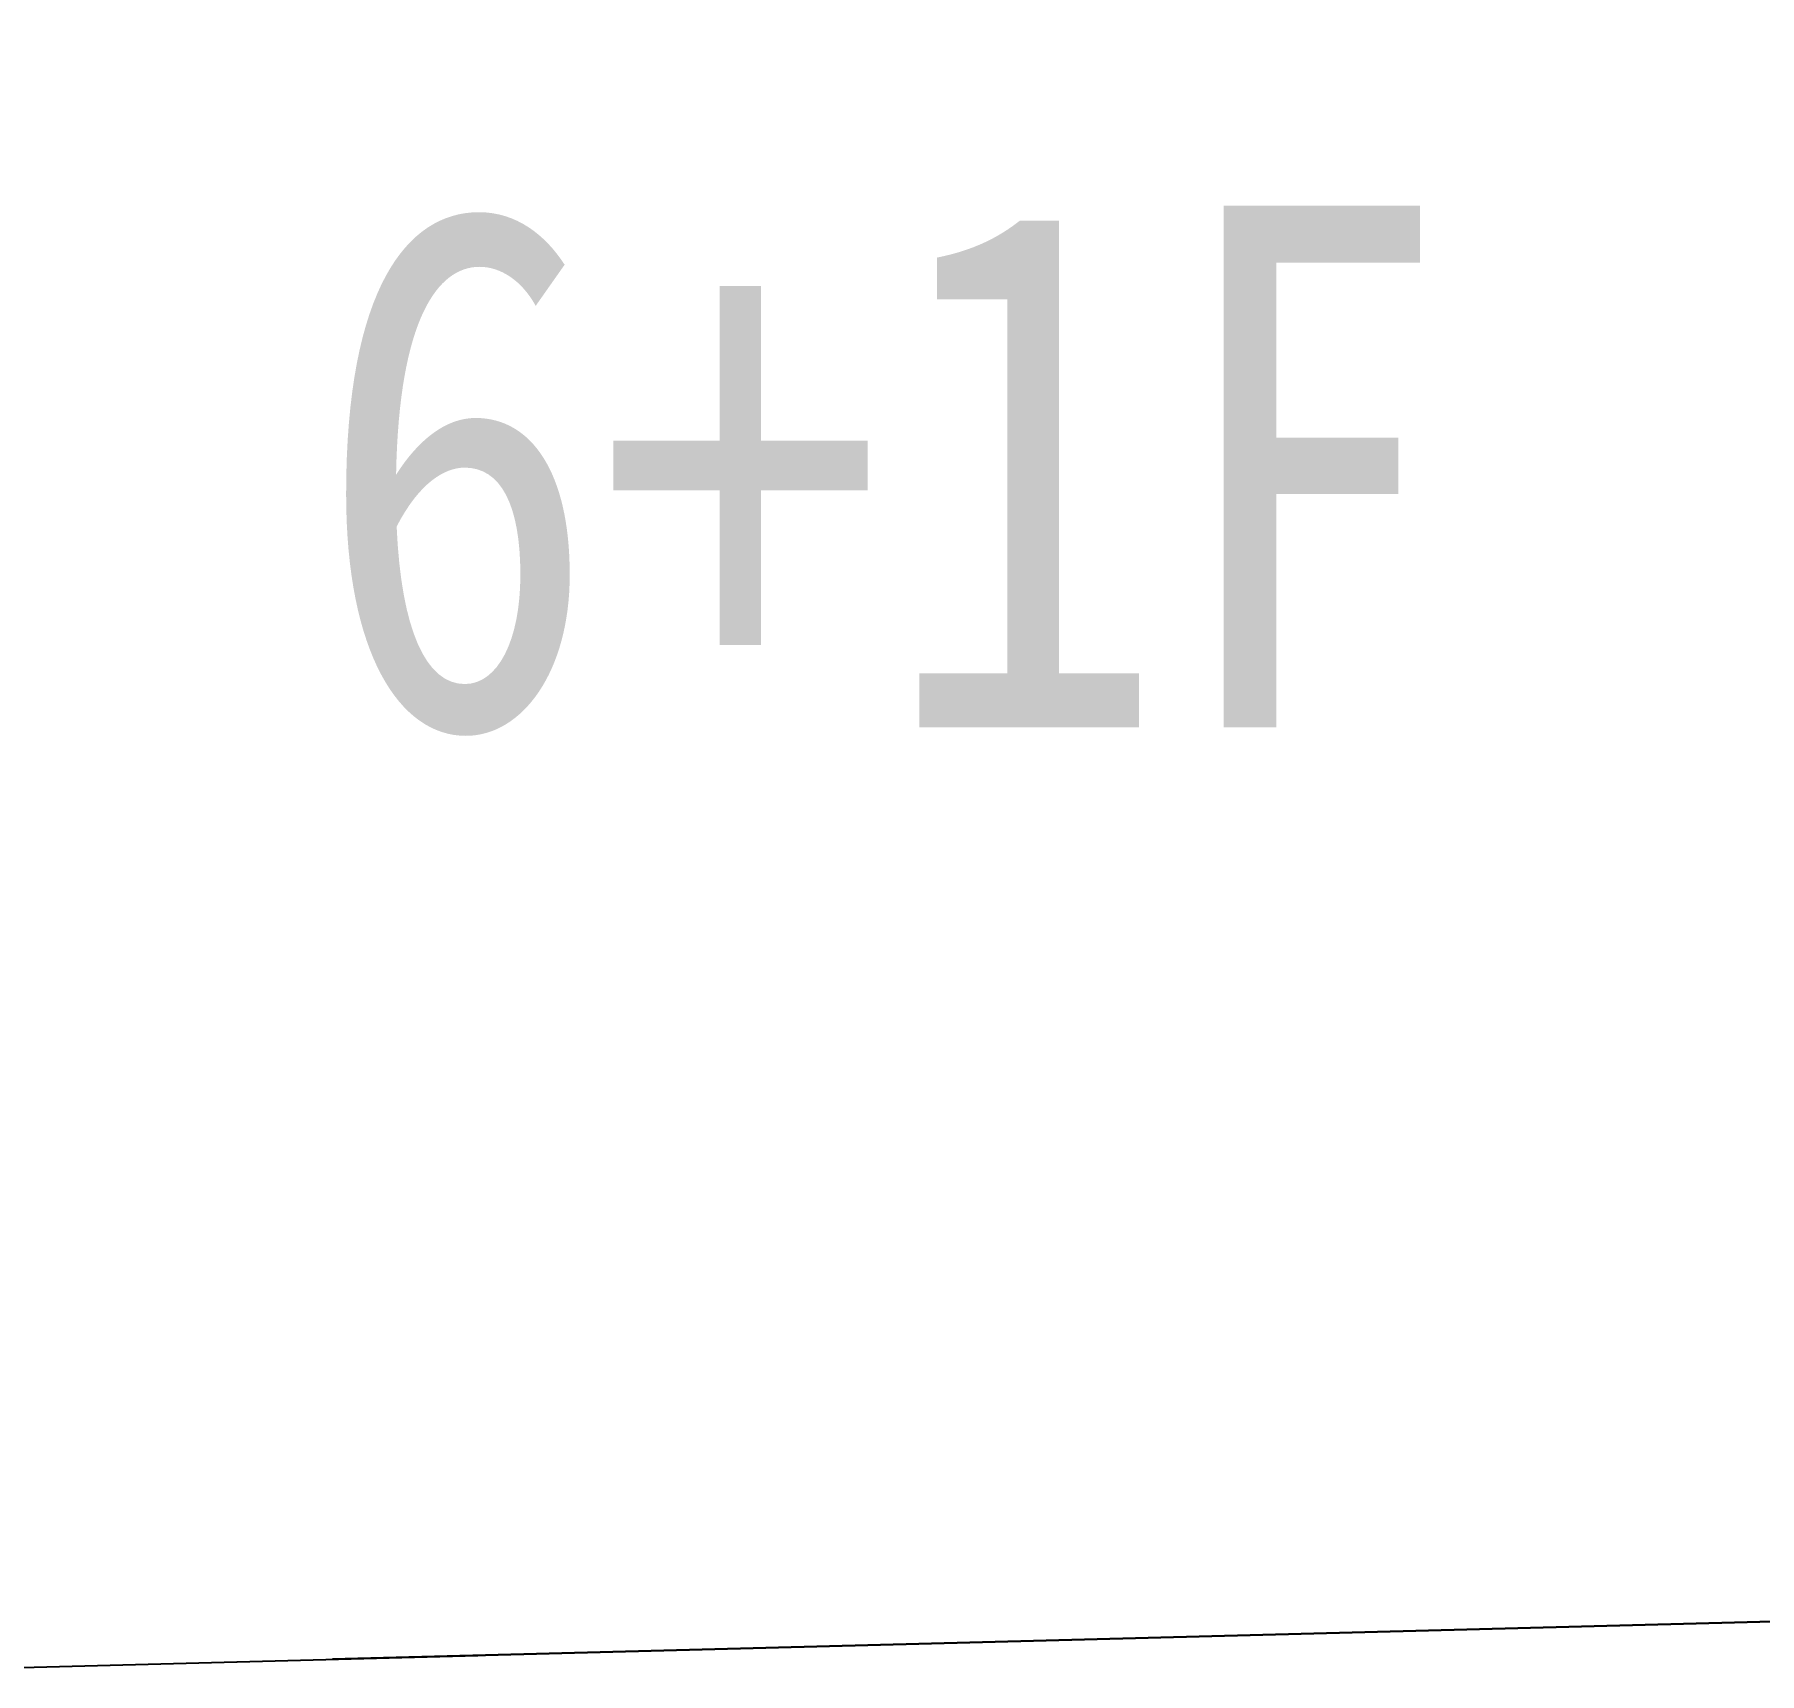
# Model space of a CAD drawing. Extents: x 302512 to 1034855, y -184136 to 410364.
# Drawn here: x 531572 to 539760, y -35322 to -27544 of the extents above; entities that cross this region are included whole.
import ezdxf

# ---------------------------------------------------------------- set-up
doc = ezdxf.new("R2010")
doc.units = 0
doc.header["$MEASUREMENT"] = 0
for name, color, linetype in [('TREE', 3, 'Continuous'), ('WALL', 4, 'Continuous'), ('WZ', 2, 'Continuous'), ('环境', 8, 'Continuous')]:
    doc.layers.add(name, color=color, linetype=linetype)
doc.styles.add('-黑体', font='', dxfattribs={"width": 0.8})
doc.styles.get('-黑体').set_extended_font_data('黑体')

# ---------------------------------------------------------------- blocks, each defined once
blk = doc.blocks.new('A$C7F351EC2')
at = {"layer": 'WZ'}
for p, q in [((18964.75582057238, 13633.50010154396), (11067.46295320988, 13426.70220991224)), ((11067.46295320988, 13426.70220991224), (18284.99864500761, 13615.70003347099)), ((8488.337249279022, 13359.16542651504), (11757.84324502945, 13444.78045409173))]:
    blk.add_line(p, q, dxfattribs=at)

msp = doc.modelspace()

# ---------------------------------------------------------------- hatches: boundary and pattern name
at = {"layer": '环境'}
h = msp.add_hatch(dxfattribs=at)
h.set_pattern_fill('ANGLE,_O', color=256, scale=3000)
h.set_pattern_definition([(0, (-609984.0939585507, -119640.7769003473), (0, 825.0000000000001), [600, -225]), (90, (-609984.0939585507, -119640.7769003473), (-825.0000000000001, 5.051501209517306e-14), [600, -225])])
edge = h.paths.add_edge_path()
edge.add_arc((456452.5202698254, -20483.03600952902), 5999.999999882882, 82.90610739022549, 136.7172286932041, ccw=False)
edge.add_arc((529230.5564035431, 564349.7677956127), 583343.7460008563, 262.9064421242585, 271.3139044814773)
edge.add_arc((556282.2267406606, -32330.84227312566), 19209.61674449953, 135.390996447, 143.8505578282533)
edge.add_arc((523139.7908070374, 498264.9605886798), 519563.4119421407, 267.02239156334633, 271.9446668256243, ccw=False)
edge.add_line((496150.7153754483, -20596.9948833962), (452084.6465785343, -16369.43911441136))
edge = h.paths.add_edge_path()
edge.add_arc((557649.2972619648, -28887.4074915247), 12195.37604413375, 122.3331244259789, 138.4177400750413, ccw=False)
edge.add_line((551126.7109780756, -18582.89076209709), (563157.0100887832, -18006.58508349324))
edge.add_arc((576761.7066860453, 6333.997658741195), 27884.61471376488, 240.7978392002225, 252.5319908396245)
edge.add_arc((-697884.8105419346, 47187662.48797935), 47224907.05095948, 271.5129119605803, 271.53649819632426, ccw=False)
edge.add_line((548957.8885803409, -20781.98179117788), (548527.1118179576, -20793.40171051768))
edge = h.paths.add_edge_path()
edge.add_line((626586.9758837472, -14296.28622386651), (626866.4842934804, -14065.55741847632))
edge.add_arc((622239.3367429655, -17885.17854441365), 5999.99999999521, 39.53901633858169, 100.4383675919696)
edge.add_arc((577050.392796655, 207323.149270234), 223698.033626444, 274.291430304433, 281.3702984552263, ccw=False)
edge.add_arc((576761.7066861086, 6333.997658622451), 27884.61471362988, 294.3952189639236, 307.6369724271134, ccw=False)
edge.add_arc((-3202813.969650181, 30587041.36929663), 30840004.67889177, 277.0611024603429, 277.11889753257)
edge.add_line((619149.7247513805, -15221.32666661206), (626586.9758837472, -14296.28622386654))

# ---------------------------------------------------------------- block references
at = {"layer": 'WALL'}
msp.add_blockref('A$C7F351EC2', (521919.1466323982, -48681.22252186434), dxfattribs=at)

# ---------------------------------------------------------------- texts
at = {"layer": 'TREE', "color": 3, "style": '-黑体', "width": 0.8}
msp.add_text('6+1F', height=2475, dxfattribs=at).set_placement((532903.1194639455, -30831.85674437182))

doc.saveas('drawing.dxf')
